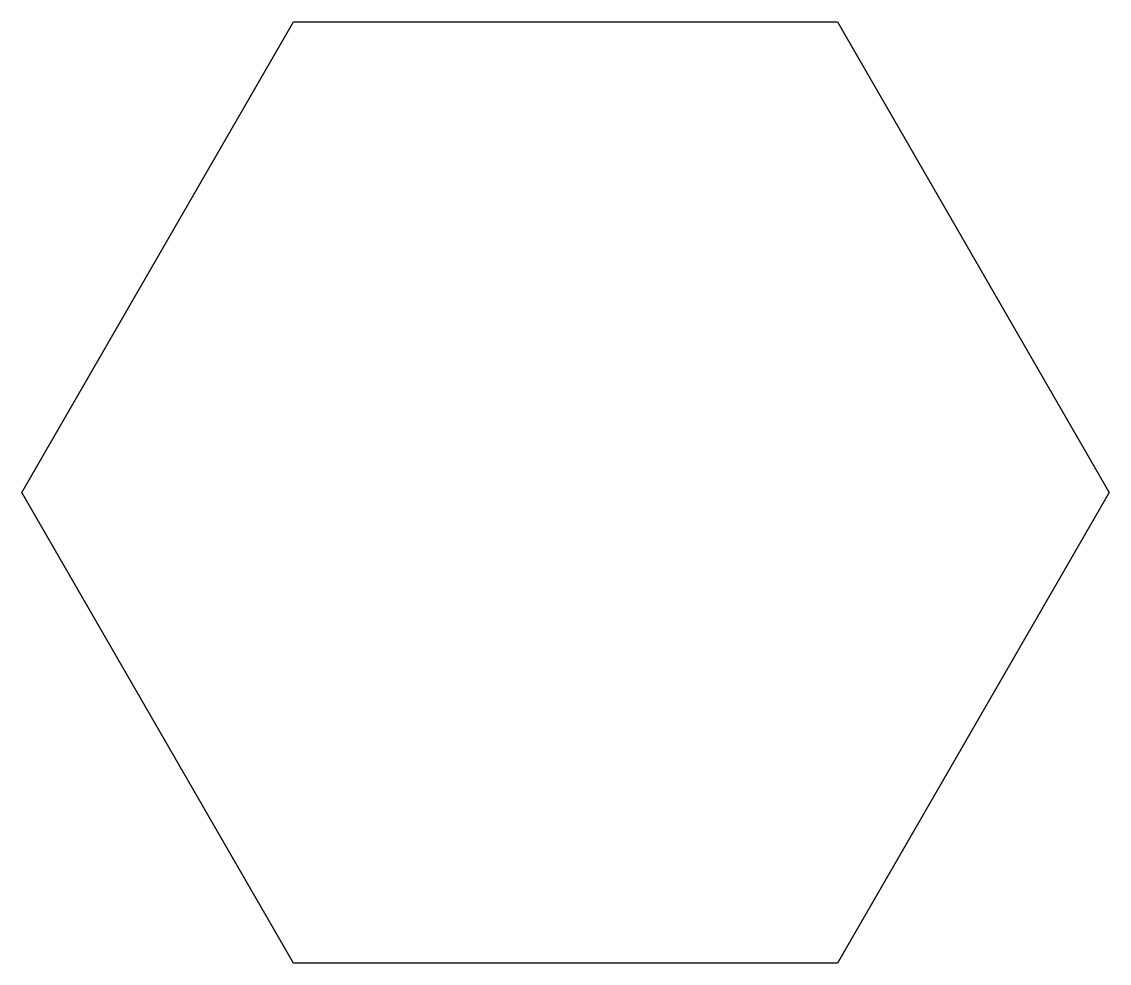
# Model space of a CAD drawing. Extents: x 0.7 to 23.2, y -20.7 to -1.3.
import ezdxf

# ---------------------------------------------------------------- set-up
doc = ezdxf.new("R2010")
doc.units = 0
doc.layers.add('LAYER_1', color=7, linetype='CONTINUOUS')

msp = doc.modelspace()

# ---------------------------------------------------------------- linework, layer by layer
at = {"layer": 'LAYER_1', "color": 250}
msp.add_lwpolyline([(6.375, -1.257), (17.625, -1.257), (23.25, -11), (17.625, -20.742), (6.375, -20.742), (0.75, -11), (6.375, -1.257)], dxfattribs=at)

doc.saveas('drawing.dxf')
